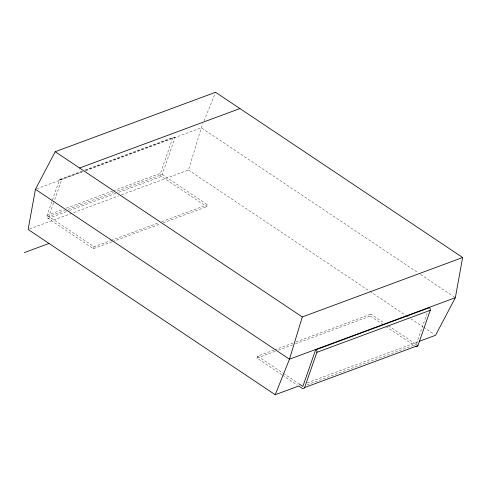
<?xml version="1.0" encoding="UTF-8"?>
<svg xmlns="http://www.w3.org/2000/svg" width="487" height="487" viewBox="0 0 487 487"><rect width="100%" height="100%" fill="white"/><g stroke="black" fill="none" stroke-linecap="round" stroke-linejoin="round"><path stroke-width="0.37" stroke-dasharray="2.44 1.83" d="M121.494 194.873L188.481 170.036L201.308 127.801L202.988 123.619M111.925 241.832L93.388 248.705L48.152 218.45A2.325 1.796 69.7 0 1 47.087 215.339L59.359 180.105A2.058 1.589 69.7 0 1 61.252 179.277L61.691 179.563L53.777 202.294M53.527 203.006L48.828 216.502L94.07 246.763L110.464 240.681M93.388 248.705L94.07 246.763M162.177 174.48L207.419 204.735L206.744 206.677L161.501 176.422A2.325 1.796 69.7 0 1 160.442 173.317L172.708 138.077A2.058 1.589 69.7 0 1 174.608 137.255L175.046 137.535L162.177 174.48L116.551 191.397M281.888 374.765L256.953 358.091L257.629 356.149L274.029 350.068M295.451 343.816L370.309 316.063L370.984 314.121L384.176 322.948M427.111 313.123L416.227 344.376L387.95 325.468M204.102 120.831L215.564 92.268M60.12 179.234L82.084 171.089M84.915 170.042L173.469 137.206M59.359 180.105L82.735 171.436M85.402 170.383L174.669 137.285L175.046 137.535M36.848 188.773L82.948 171.686M85.779 170.633L201.308 127.801L418.071 272.763M47.087 215.339L62.774 209.526M66.335 208.205L112.674 191.026M113.386 190.758L160.442 173.317M47.416 217.025L65.221 210.427M68.077 209.367L113.702 192.45M48.152 218.45L66.689 211.577M69.538 210.518L115.876 193.339M118.731 192.28L161.501 176.422M29.555 228.963L118.645 195.932M111.176 240.42L158.945 222.705M161.794 221.652L207.419 204.735M112.637 241.57L160.406 223.862M163.255 222.803L206.744 206.677M274.741 349.806L293.277 342.933M296.126 341.874L370.984 314.121M256.953 358.091L275.49 351.218M278.339 350.165L292.602 344.875M307.273 382.849L418.479 341.618M307.151 384.815L417.633 343.852M420.598 274.455L455.351 297.697M188.481 170.036L369.213 290.909M369.846 291.329L405.866 315.418M406.499 315.844L408.392 317.11M410.925 318.802L422.929 326.832M423.562 327.252L434.307 334.435M370.309 316.063L382.149 323.983M385.887 326.485L415.545 346.324M117.994 158.299L118.365 158.549M257.629 356.149L282.764 372.957M283.391 373.377L298.476 383.464M282.509 375.185L297.466 385.187"/><path stroke-width="0.73" d="M419.191 341.357L435.567 335.281L455.351 297.697L462.65 257.513L215.564 92.268L55.214 151.719L35.429 189.303L28.13 229.487L275.216 394.732L298.714 386.021L302.196 388.346A2.325 1.796 69.7 0 0 304.612 387.567L417.962 345.539L430.234 310.304A2.058 1.589 69.7 0 0 429.522 307.735L429.09 307.437M462.65 257.513L302.299 316.964L289.473 359.199L275.216 394.732M304.612 387.567L316.885 352.332A2.058 1.589 69.7 0 0 316.173 349.757L315.734 349.465L302.871 386.404L299.103 383.884M79.576 168.009L239.927 108.558M24.35 252.595L49.01 243.451M455.351 297.697L289.473 359.199L35.429 189.303M429.467 307.687L316.112 349.715L315.734 349.465M316.885 352.332L430.234 310.304M372.415 328.451L372.792 328.701M55.214 151.719L302.299 316.964M417.962 345.539A2.325 1.796 69.7 0 1 415.782 346.458"/></g></svg>
